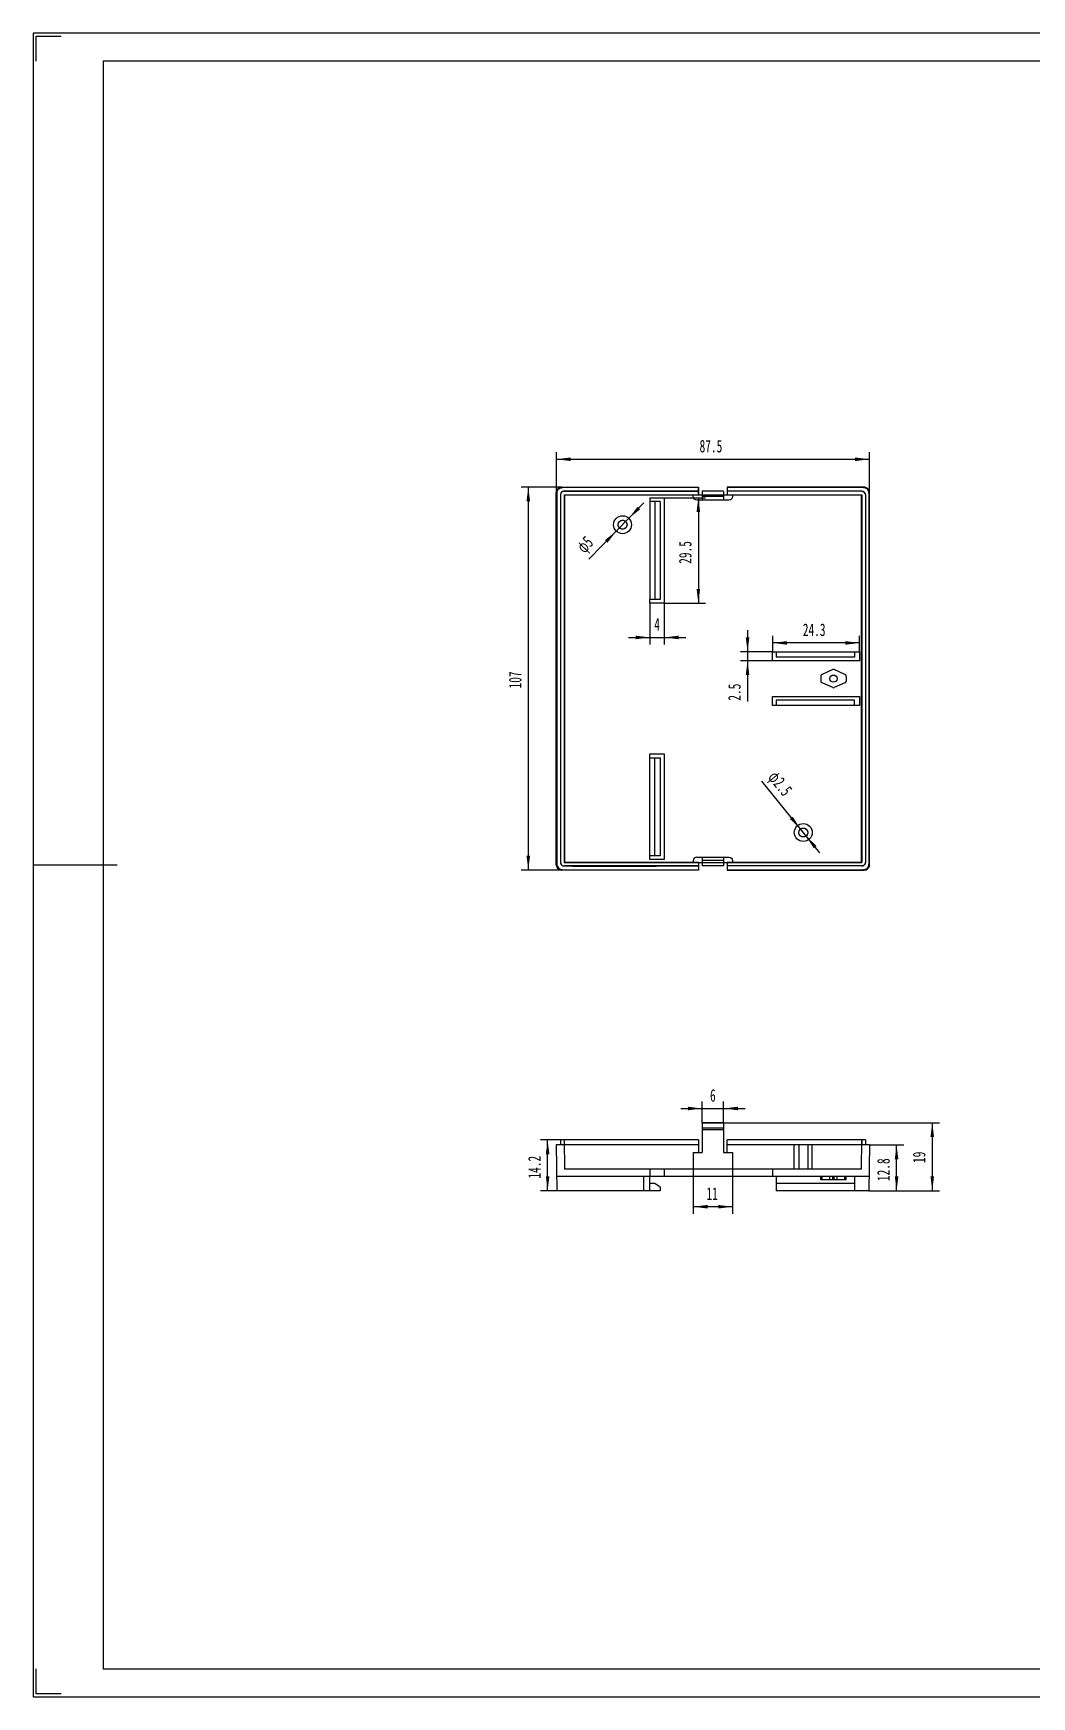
# Model space of a CAD drawing. Header units: millimetres. Extents: x 697 to 1355, y -341 to 124.
# Drawn here: x 696.8 to 975.8, y -340.5 to 124.2 of the extents above; entities that cross this region are included whole.
import ezdxf

# ---------------------------------------------------------------- set-up
doc = ezdxf.new("R2010")
doc.units = ezdxf.units.MM
doc.layers.get('0').update_dxf_attribs({"lineweight": 0})
for name, color, linetype, lineweight in [('CAXA4', 3, 'Continuous', 25), ('图框_内框线', 5, 'Continuous', 50), ('图框_外框线', 7, 'Continuous', 0), ('图框_角线', 5, 'Continuous', 140)]:
    doc.layers.add(name, color=color, linetype=linetype, lineweight=lineweight)
doc.styles.add('标准', font='', dxfattribs={"width": 0.667})
doc.styles.get('标准').set_extended_font_data('FangSong_GB2312')
doc.dimstyles.new('标准', dxfattribs={"dimtxt": 3.5, "dimasz": 4, "dimexe": 2, "dimexo": 0, "dimtad": 1, "dimdsep": 46, "dimtxsty": '标准', "dimcen": 0, "dimdle": 6, "dimazin": 2, "dimtfac": 1, "dimtdec": 3, "dimtmove": 0, "dimatfit": 3, "dimfxl": 0, "dimtolj": 1, "dimtzin": 0, "dimarcsym": 0})

# ---------------------------------------------------------------- blocks, each defined once
blk = doc.blocks.new('*CAXBLOCK01')
at = {"layer": 'CAXA4', "linetype": 'Continuous', "lineweight": 25}
for points in [[(842.96, 5.2), (846.96, 4.7), (846.96, 5.7)], [(930.46, 5.2), (926.46, 4.7), (926.46, 5.7)]]:
    blk.add_hatch(color=0, dxfattribs=at).paths.add_polyline_path(points, flags=0)
at = {"layer": 'CAXA4', "color": 0, "linetype": 'Continuous', "lineweight": 25}
for p, q in [((842.96, -4.09), (842.96, 7.2)), ((842.96, 5.2), (930.46, 5.2)), ((930.46, -4.09), (930.46, 7.2))]:
    blk.add_line(p, q, dxfattribs=at)
at = {"layer": 'CAXA4', "color": 0, "linetype": 'Continuous', "lineweight": 25, "insert": (882.98, 10.62), "char_height": 3.5, "attachment_point": 1, "style": '标准'}
blk.add_mtext('\\fFangSong_GB2312|b0|i0|p34;87.5', dxfattribs=at)
blk = doc.blocks.new('*CAXBLOCK12')
at = {"layer": 'CAXA4', "linetype": 'Continuous', "lineweight": 25}
for points in [[(835.12, -2.59), (834.62, -6.59), (835.62, -6.59)], [(835.12, -109.59), (834.62, -105.59), (835.62, -105.59)]]:
    blk.add_hatch(color=0, dxfattribs=at).paths.add_polyline_path(points, flags=0)
at = {"layer": 'CAXA4', "color": 0, "linetype": 'Continuous', "lineweight": 25}
for p, q in [((844.46, -2.59), (833.12, -2.59)), ((835.12, -2.59), (835.12, -109.59)), ((844.46, -109.59), (833.12, -109.59))]:
    blk.add_line(p, q, dxfattribs=at)
at = {"layer": 'CAXA4', "color": 0, "linetype": 'Continuous', "lineweight": 25, "insert": (829.7, -58.84), "char_height": 3.5, "attachment_point": 1, "rotation": 90, "style": '标准'}
blk.add_mtext('\\fFangSong_GB2312|b0|i0|p34;107', dxfattribs=at)
blk = doc.blocks.new('*CAXBLOCK23')
at = {"layer": 'CAXA4', "linetype": 'Continuous', "lineweight": 25}
for points in [[(903.41, -46.11), (907.41, -45.61), (907.41, -46.61)], [(927.71, -46.11), (923.71, -45.61), (923.71, -46.61)]]:
    blk.add_hatch(color=0, dxfattribs=at).paths.add_polyline_path(points, flags=0)
at = {"layer": 'CAXA4', "color": 0, "linetype": 'Continuous', "lineweight": 25}
for p, q in [((903.41, -48.59), (903.41, -44.11)), ((927.71, -46.11), (903.41, -46.11)), ((927.71, -48.59), (927.71, -44.11))]:
    blk.add_line(p, q, dxfattribs=at)
at = {"layer": 'CAXA4', "color": 0, "linetype": 'Continuous', "lineweight": 25, "insert": (911.83, -40.69), "char_height": 3.5, "attachment_point": 1, "style": '标准'}
blk.add_mtext('\\fFangSong_GB2312|b0|i0|p34;24.3', dxfattribs=at)
blk = doc.blocks.new('*CAXBLOCK34')
at = {"layer": 'CAXA4', "linetype": 'Continuous', "lineweight": 25}
for points in [[(896.39, -48.59), (895.89, -44.59), (896.89, -44.59)], [(896.39, -51.09), (895.89, -55.09), (896.89, -55.09)]]:
    blk.add_hatch(color=0, dxfattribs=at).paths.add_polyline_path(points, flags=0)
at = {"layer": 'CAXA4', "color": 0, "linetype": 'Continuous', "lineweight": 25}
for p, q in [((896.39, -42.59), (896.39, -62.44)), ((903.41, -48.59), (894.39, -48.59)), ((903.41, -51.09), (894.39, -51.09))]:
    blk.add_line(p, q, dxfattribs=at)
at = {"layer": 'CAXA4', "color": 0, "linetype": 'Continuous', "lineweight": 25, "insert": (890.97, -62.26), "char_height": 3.5, "attachment_point": 1, "rotation": 90, "style": '标准'}
blk.add_mtext('\\fFangSong_GB2312|b0|i0|p34;2.5', dxfattribs=at)
blk = doc.blocks.new('*CAXBLOCK45')
at = {"layer": 'CAXA4', "linetype": 'Continuous', "lineweight": 25}
for points in [[(869.11, -44.59), (865.11, -45.09), (865.11, -44.09)], [(873.11, -44.59), (877.11, -45.09), (877.11, -44.09)]]:
    blk.add_hatch(color=0, dxfattribs=at).paths.add_polyline_path(points, flags=0)
at = {"layer": 'CAXA4', "color": 0, "linetype": 'Continuous', "lineweight": 25}
for p, q in [((869.11, -35.04), (869.11, -46.59)), ((873.11, -35.04), (873.11, -46.59)), ((863.11, -44.59), (879.11, -44.59))]:
    blk.add_line(p, q, dxfattribs=at)
at = {"layer": 'CAXA4', "color": 0, "linetype": 'Continuous', "lineweight": 25, "insert": (870.31, -39.17), "char_height": 3.5, "attachment_point": 1, "style": '标准'}
blk.add_mtext('\\fFangSong_GB2312|b0|i0|p34;4', dxfattribs=at)
blk = doc.blocks.new('*CAXBLOCK56')
at = {"layer": 'CAXA4', "linetype": 'Continuous', "lineweight": 25}
for points in [[(882.64, -5.54), (882.14, -9.54), (883.14, -9.54)], [(882.64, -35.04), (882.14, -31.04), (883.14, -31.04)]]:
    blk.add_hatch(color=0, dxfattribs=at).paths.add_polyline_path(points, flags=0)
at = {"layer": 'CAXA4', "color": 0, "linetype": 'Continuous', "lineweight": 25}
for p, q in [((873.11, -5.54), (884.64, -5.54)), ((882.64, -5.54), (882.64, -35.04)), ((873.11, -35.04), (884.64, -35.04))]:
    blk.add_line(p, q, dxfattribs=at)
at = {"layer": 'CAXA4', "color": 0, "linetype": 'Continuous', "lineweight": 25, "insert": (877.22, -24.01), "char_height": 3.5, "attachment_point": 1, "rotation": 90, "style": '标准'}
blk.add_mtext('\\fFangSong_GB2312|b0|i0|p34;29.5', dxfattribs=at)
blk = doc.blocks.new('*CAXBLOCK67')
at = {"layer": 'CAXA4', "linetype": 'Continuous', "lineweight": 25}
for points in [[(863.2, -11.3), (866.36, -8.79), (865.64, -8.09)], [(859.71, -14.88), (857.27, -18.09), (856.55, -17.39)]]:
    blk.add_hatch(color=0, dxfattribs=at).paths.add_polyline_path(points, flags=0)
at = {"layer": 'CAXA4', "color": 0, "linetype": 'Continuous', "lineweight": 25}
blk.add_line((852.02, -22.74), (867.4, -7.01), dxfattribs=at)
at = {"layer": 'CAXA4', "color": 0, "linetype": 'Continuous', "lineweight": 25, "insert": (848.26, -18.82), "char_height": 3.5, "attachment_point": 1, "rotation": 45.6314, "style": '标准'}
blk.add_mtext('\\fFangSong_GB2312|b0|i0|p34;φ5', dxfattribs=at)
blk = doc.blocks.new('*CAXBLOCK78')
at = {"layer": 'CAXA4', "linetype": 'Continuous', "lineweight": 25}
for points in [[(911.17, -98.12), (908.26, -95.33), (909.03, -94.7)], [(912.75, -100.06), (914.88, -103.48), (915.66, -102.85)]]:
    blk.add_hatch(color=0, dxfattribs=at).paths.add_polyline_path(points, flags=0)
at = {"layer": 'CAXA4', "color": 0, "linetype": 'Continuous', "lineweight": 25}
blk.add_line((900.3, -84.75), (916.53, -104.72), dxfattribs=at)
at = {"layer": 'CAXA4', "color": 0, "linetype": 'Continuous', "lineweight": 25, "insert": (904.62, -81.47), "char_height": 3.5, "attachment_point": 1, "rotation": 309.0997, "style": '标准'}
blk.add_mtext('\\fFangSong_GB2312|b0|i0|p34;φ2.5', dxfattribs=at)
blk = doc.blocks.new('*CAXBLOCK89')
at = {"layer": 'CAXA4', "linetype": 'Continuous', "lineweight": 25}
for points in [[(840.52, -184.96), (841.02, -188.96), (840.02, -188.96)], [(840.52, -199.16), (841.02, -195.16), (840.02, -195.16)]]:
    blk.add_hatch(color=0, dxfattribs=at).paths.add_polyline_path(points, flags=0)
at = {"layer": 'CAXA4', "color": 0, "linetype": 'Continuous', "lineweight": 25}
for p, q in [((845.11, -184.96), (838.52, -184.96)), ((840.52, -199.16), (840.52, -184.96)), ((843.1, -199.16), (838.52, -199.16))]:
    blk.add_line(p, q, dxfattribs=at)
at = {"layer": 'CAXA4', "color": 0, "linetype": 'Continuous', "lineweight": 25, "insert": (835.1, -195.78), "char_height": 3.5, "attachment_point": 1, "rotation": 90, "style": '标准'}
blk.add_mtext('\\fFangSong_GB2312|b0|i0|p34;14.2', dxfattribs=at)
blk = doc.blocks.new('*CAXBLOCK910')
at = {"layer": 'CAXA4', "linetype": 'Continuous', "lineweight": 25}
for points in [[(938.03, -186.36), (938.53, -190.36), (937.53, -190.36)], [(938.03, -199.16), (938.53, -195.16), (937.53, -195.16)]]:
    blk.add_hatch(color=0, dxfattribs=at).paths.add_polyline_path(points, flags=0)
at = {"layer": 'CAXA4', "color": 0, "linetype": 'Continuous', "lineweight": 25}
for p, q in [((930.46, -186.36), (940.03, -186.36)), ((938.03, -199.16), (938.03, -186.36)), ((930.31, -199.16), (940.03, -199.16))]:
    blk.add_line(p, q, dxfattribs=at)
at = {"layer": 'CAXA4', "color": 0, "linetype": 'Continuous', "lineweight": 25, "insert": (932.61, -196.48), "char_height": 3.5, "attachment_point": 1, "rotation": 90, "style": '标准'}
blk.add_mtext('\\fFangSong_GB2312|b0|i0|p34;12.8', dxfattribs=at)
blk = doc.blocks.new('*CAXBLOCK1011')
at = {"layer": 'CAXA4', "linetype": 'Continuous', "lineweight": 25}
for points in [[(948, -180.16), (947.5, -184.16), (948.5, -184.16)], [(948, -199.16), (947.5, -195.16), (948.5, -195.16)]]:
    blk.add_hatch(color=0, dxfattribs=at).paths.add_polyline_path(points, flags=0)
at = {"layer": 'CAXA4', "color": 0, "linetype": 'Continuous', "lineweight": 25}
for p, q in [((883.71, -180.16), (950, -180.16)), ((948, -180.16), (948, -199.16)), ((930.31, -199.16), (950, -199.16))]:
    blk.add_line(p, q, dxfattribs=at)
at = {"layer": 'CAXA4', "color": 0, "linetype": 'Continuous', "lineweight": 25, "insert": (942.58, -191.43), "char_height": 3.5, "attachment_point": 1, "rotation": 90, "style": '标准'}
blk.add_mtext('\\fFangSong_GB2312|b0|i0|p34;19', dxfattribs=at)
blk = doc.blocks.new('*CAXBLOCK1112')
at = {"layer": 'CAXA4', "linetype": 'Continuous', "lineweight": 25}
for points in [[(883.71, -176.2), (879.71, -176.7), (879.71, -175.7)], [(889.71, -176.2), (893.71, -176.7), (893.71, -175.7)]]:
    blk.add_hatch(color=0, dxfattribs=at).paths.add_polyline_path(points, flags=0)
at = {"layer": 'CAXA4', "color": 0, "linetype": 'Continuous', "lineweight": 25}
for p, q in [((877.71, -176.2), (895.71, -176.2)), ((883.71, -180.16), (883.71, -174.2)), ((889.71, -180.16), (889.71, -174.2))]:
    blk.add_line(p, q, dxfattribs=at)
at = {"layer": 'CAXA4', "color": 0, "linetype": 'Continuous', "lineweight": 25, "insert": (885.91, -170.78), "char_height": 3.5, "attachment_point": 1, "style": '标准'}
blk.add_mtext('\\fFangSong_GB2312|b0|i0|p34;6', dxfattribs=at)
blk = doc.blocks.new('*CAXBLOCK1718')
at = {"layer": 'CAXA4', "linetype": 'Continuous', "lineweight": 25}
for points in [[(881.21, -203.64), (885.21, -203.14), (885.21, -204.14)], [(892.21, -203.64), (888.21, -203.14), (888.21, -204.14)]]:
    blk.add_hatch(color=0, dxfattribs=at).paths.add_polyline_path(points, flags=0)
at = {"layer": 'CAXA4', "color": 0, "linetype": 'Continuous', "lineweight": 25}
for p, q in [((881.21, -193.16), (881.21, -205.64)), ((892.21, -193.16), (892.21, -205.64)), ((892.21, -203.64), (881.21, -203.64))]:
    blk.add_line(p, q, dxfattribs=at)
at = {"layer": 'CAXA4', "color": 0, "linetype": 'Continuous', "lineweight": 25, "insert": (884.93, -198.22), "char_height": 3.5, "attachment_point": 1, "style": '标准'}
blk.add_mtext('\\fFangSong_GB2312|b0|i0|p34;11', dxfattribs=at)

msp = doc.modelspace()

# ---------------------------------------------------------------- linework, layer by layer
at = {"color": 0, "linetype": 'Continuous', "lineweight": 25}
for p, q in [((842.955, -4.089), (843.105, -4.239)), ((842.955, -108.089), (842.955, -4.095)), ((843.058, -4.192), (843.058, -107.986)), ((843.105, -107.94), (843.105, -4.239)), ((844.455, -2.589), (844.605, -2.739)), ((844.455, -2.589), (882.705, -2.589)), ((869.105, -2.692), (844.558, -2.692)), ((845.105, -3.739), (882.705, -3.739)), ((882.714, -2.692), (869.105, -2.692)), ((882.705, -2.589), (882.705, -4.78)), ((883.705, -3.739), (883.705, -6.239)), ((889.705, -3.739), (883.705, -3.739)), ((889.705, -3.739), (889.705, -6.239)), ((890.705, -2.589), (890.705, -4.78)), ((928.955, -2.589), (890.705, -2.589)), ((906.505, -2.692), (890.705, -2.692)), ((928.316, -3.739), (890.705, -3.739)), ((928.852, -2.692), (906.505, -2.692)), ((928.805, -2.739), (928.955, -2.589)), ((930.455, -4.089), (930.305, -4.239)), ((930.352, -48.589), (930.352, -4.192)), ((930.455, -108.089), (930.455, -4.095)), ((844.105, -4.739), (844.105, -107.439)), ((845.105, -4.739), (845.105, -107.439)), ((845.105, -4.739), (845.201, -4.835)), ((845.105, -4.739), (928.305, -4.739)), ((845.201, -4.835), (845.201, -107.343)), ((881.205, -4.835), (845.201, -4.835)), ((869.105, -5.539), (873.105, -5.539)), ((869.105, -5.539), (869.105, -33.989)), ((872.005, -6.589), (869.105, -6.589)), ((870.505, -6.589), (870.505, -33.989)), ((872.005, -6.589), (872.005, -33.989)), ((873.105, -5.539), (873.105, -35.039)), ((881.205, -5.239), (881.205, -4.78)), ((881.205, -4.78), (882.705, -4.78)), ((891.205, -6.239), (882.205, -6.239)), ((889.705, -5.239), (883.705, -5.239)), ((890.705, -4.78), (892.205, -4.78)), ((892.205, -4.78), (892.205, -5.239)), ((928.209, -4.835), (892.205, -4.835)), ((928.209, -4.835), (928.305, -4.739)), ((928.209, -107.343), (928.209, -4.835)), ((928.305, -4.739), (928.305, -107.439)), ((929.305, -4.739), (929.305, -107.439)), ((869.105, -35.039), (869.105, -33.989)), ((872.005, -33.989), (869.105, -33.989)), ((873.105, -35.039), (869.105, -35.039)), ((903.405, -51.089), (903.405, -48.589)), ((903.405, -48.589), (927.705, -48.589)), ((927.705, -51.089), (903.405, -51.089)), ((904.405, -48.589), (904.405, -50.089)), ((926.305, -50.089), (904.405, -50.089)), ((926.305, -48.589), (926.305, -50.089)), ((927.705, -48.589), (927.705, -51.089)), ((930.352, -63.589), (930.352, -48.589)), ((916.905, -55.411), (916.905, -56.768)), ((920.197, -53.584), (917.197, -54.956)), ((923.613, -54.956), (920.613, -53.584)), ((923.905, -55.411), (923.905, -56.768)), ((920.197, -58.594), (917.197, -57.223)), ((923.613, -57.223), (920.613, -58.594)), ((903.405, -61.089), (927.705, -61.089)), ((903.405, -63.589), (903.405, -61.089)), ((927.705, -63.589), (903.405, -63.589)), ((926.305, -62.089), (904.405, -62.089)), ((904.405, -62.089), (904.405, -63.589)), ((926.305, -63.589), (926.305, -62.089)), ((927.705, -61.089), (927.705, -63.589)), ((930.352, -107.986), (930.352, -63.589)), ((869.105, -77.139), (873.105, -77.139)), ((869.105, -78.189), (869.105, -77.139)), ((869.105, -78.189), (872.005, -78.189)), ((869.105, -106.639), (869.105, -78.189)), ((870.505, -105.589), (870.505, -78.189)), ((872.005, -78.189), (872.005, -105.589)), ((873.105, -77.139), (873.105, -106.639)), ((872.005, -105.589), (869.105, -105.589)), ((873.105, -106.639), (869.105, -106.639)), ((882.205, -105.939), (891.205, -105.939)), ((883.705, -105.939), (883.705, -108.439)), ((889.705, -105.939), (889.705, -108.439)), ((842.955, -108.089), (843.105, -107.94)), ((844.455, -109.589), (844.605, -109.439)), ((882.705, -109.589), (844.455, -109.589)), ((844.558, -109.486), (869.105, -109.486)), ((845.105, -107.439), (845.201, -107.343)), ((845.105, -107.439), (928.305, -107.439)), ((882.705, -108.439), (845.105, -108.439)), ((845.201, -107.343), (881.205, -107.343)), ((869.105, -108.445), (869.105, -108.439)), ((869.105, -109.486), (882.705, -109.486)), ((881.205, -106.939), (881.205, -107.398)), ((881.205, -107.398), (882.705, -107.398)), ((882.705, -107.398), (882.705, -109.589)), ((889.705, -106.939), (883.705, -106.939)), ((889.705, -108.439), (883.705, -108.439)), ((890.696, -109.486), (906.505, -109.486)), ((890.705, -107.398), (892.205, -107.398)), ((890.705, -107.398), (890.705, -109.589)), ((928.316, -108.439), (890.705, -108.439)), ((890.705, -109.589), (928.955, -109.589)), ((892.205, -106.939), (892.205, -107.398)), ((892.205, -107.343), (928.209, -107.343)), ((906.505, -109.486), (928.852, -109.486)), ((928.209, -107.343), (928.305, -107.439)), ((928.805, -109.439), (928.955, -109.589)), ((930.305, -107.94), (930.455, -108.089)), ((883.705, -180.158), (883.705, -188.458)), ((889.705, -180.158), (883.705, -180.158)), ((889.705, -180.158), (889.705, -188.458)), ((844.105, -184.958), (844.105, -186.358)), ((845.094, -184.958), (844.105, -184.958)), ((845.105, -184.958), (845.201, -193.158)), ((882.705, -184.958), (845.105, -184.958)), ((845.105, -184.958), (845.105, -186.358)), ((882.705, -184.958), (882.705, -188.458)), ((889.705, -181.658), (883.705, -181.658)), ((889.705, -182.158), (883.705, -182.158)), ((929.305, -184.958), (890.705, -184.958)), ((890.705, -188.458), (890.705, -184.958)), ((928.209, -193.158), (928.305, -184.958)), ((928.316, -184.958), (928.316, -186.358)), ((929.305, -184.958), (929.305, -186.358)), ((842.955, -186.358), (843.105, -199.158)), ((860.203, -186.358), (842.955, -186.358)), ((862.705, -186.358), (860.203, -186.358)), ((882.705, -186.358), (862.705, -186.358)), ((881.205, -188.458), (881.205, -193.158)), ((881.205, -188.458), (883.705, -188.458)), ((889.705, -188.458), (892.205, -188.458)), ((910.705, -186.358), (890.705, -186.358)), ((892.205, -188.458), (892.205, -193.158)), ((909.455, -193.158), (909.455, -186.358)), ((913.207, -186.358), (910.705, -186.358)), ((910.705, -186.358), (910.705, -193.158)), ((930.455, -186.358), (913.207, -186.358)), ((913.207, -186.358), (913.207, -193.158)), ((914.455, -193.158), (914.455, -186.358)), ((930.455, -186.358), (930.305, -199.158)), ((869.105, -195.158), (843.058, -195.158)), ((858.955, -193.158), (845.201, -193.158)), ((863.955, -193.158), (858.955, -193.158)), ((909.455, -193.158), (863.955, -193.158)), ((867.405, -199.158), (867.405, -195.158)), ((869.105, -193.158), (869.105, -195.158)), ((869.105, -199.158), (869.105, -195.158)), ((903.405, -195.158), (869.105, -195.158)), ((873.105, -193.158), (873.105, -195.158)), ((903.405, -193.158), (903.405, -195.158)), ((930.352, -195.158), (903.405, -195.158)), ((904.405, -195.158), (904.405, -199.158)), ((914.455, -193.158), (909.455, -193.158)), ((928.209, -193.158), (914.455, -193.158)), ((916.905, -196.158), (916.905, -195.158)), ((917.197, -196.158), (917.197, -195.158)), ((919.412, -196.158), (919.412, -195.158)), ((920.197, -196.158), (920.197, -195.158)), ((920.613, -196.158), (920.613, -195.158)), ((921.405, -196.158), (921.405, -195.158)), ((923.613, -196.158), (923.613, -195.158)), ((923.905, -196.158), (923.905, -195.158)), ((926.305, -195.158), (926.305, -199.158)), ((872.005, -199.158), (843.105, -199.158)), ((870.505, -197.158), (869.105, -197.158)), ((872.005, -198.158), (870.505, -197.158)), ((872.005, -198.158), (872.005, -199.158)), ((926.305, -197.158), (904.405, -197.158)), ((930.305, -199.158), (904.405, -199.158)), ((923.905, -196.158), (916.905, -196.158))]:
    msp.add_line(p, q, dxfattribs=at)
for centre, radius in [((861.455, -13.089), 2.5), ((861.454, -13.09), 1.251), ((920.408, -56.089), 0.997), ((911.955, -99.089), 2.5), ((911.956, -99.088), 1.251)]:
    msp.add_circle(centre, radius, dxfattribs=at)
for centre, radius, start, end in [((845.107, -4.741), 1.002, 90.10784, 179.89216), ((928.303, -4.741), 1.002, 0.10546, 89.24073), ((928.805, -4.239), 1.5, 359.99072, 90.00283), ((917.415, -55.417), 0.51, 115.28803, 179.27915), ((920.405, -54.046), 0.506, 65.7454, 114.2546), ((923.395, -55.417), 0.51, 0.72085, 64.71198), ((917.415, -56.762), 0.51, 180.72085, 244.71197), ((920.405, -58.133), 0.506, 245.7454, 294.2546), ((923.395, -56.762), 0.51, 295.28802, 359.27915), ((844.455, -108.089), 1.5, 179.99452, 270.00548), ((845.107, -107.437), 1.002, 180.10784, 269.89216), ((928.303, -107.437), 1.002, 270.75927, 359.89454), ((928.805, -107.94), 1.5, 269.99717, 0.00928), ((928.955, -108.089), 1.5, 269.99453, 0.00547)]:
    msp.add_arc(centre, radius, start, end, dxfattribs=at)
msp.add_ellipse((844.605, -107.939), major_axis=(1.061, 1.061), ratio=0.9998629, start_param=2.3562631, end_param=3.9269222, dxfattribs=at)
for points, knots in [([(842.955, -4.095), (842.955, -4.018), (842.966, -3.863), (843.019, -3.634), (843.108, -3.415), (843.231, -3.211), (843.385, -3.029), (843.565, -2.874), (843.767, -2.749), (843.986, -2.658), (844.217, -2.602), (844.376, -2.589), (844.455, -2.589)], [0, 0, 0, 0, 0.2306969, 0.4643984, 0.7017636, 0.9386415, 1.1752924, 1.4119026, 1.6487857, 1.8849541, 2.1221773, 2.359471, 2.359471, 2.359471, 2.359471]), ([(844.558, -2.692), (844.416, -2.686), (844.113, -2.73), (843.694, -2.938), (843.344, -3.275), (843.113, -3.709), (843.061, -4.031), (843.058, -4.192)], [0, 0, 0, 0, 0.4272913, 0.8967595, 1.3833409, 1.8612404, 2.344784, 2.344784, 2.344784, 2.344784]), ([(843.105, -4.239), (843.105, -4.084), (843.154, -3.773), (843.366, -3.351), (843.699, -3.012), (844.124, -2.792), (844.441, -2.739), (844.6, -2.739)], [0, 0, 0, 0, 0.4649553, 0.9284433, 1.3953976, 1.8662627, 2.341327, 2.341327, 2.341327, 2.341327]), ([(845.105, -3.739), (845.068, -3.739), (844.993, -3.744), (844.882, -3.763), (844.774, -3.794), (844.671, -3.837), (844.572, -3.891), (844.481, -3.956), (844.397, -4.031), (844.322, -4.115), (844.257, -4.207), (844.203, -4.305), (844.16, -4.409), (844.128, -4.516), (844.109, -4.627), (844.105, -4.702), (844.105, -4.739)], [0, 0, 0, 0, 0.1120454, 0.2240967, 0.3361538, 0.4482168, 0.5602857, 0.6723605, 0.7844411, 0.8965276, 1.00862, 1.1207182, 1.2328223, 1.3449323, 1.4570482, 1.5691704, 1.5691704, 1.5691704, 1.5691704]), ([(928.316, -3.739), (928.354, -3.74), (928.428, -3.745), (928.537, -3.765), (928.644, -3.797), (928.747, -3.841), (928.844, -3.895), (928.934, -3.961), (929.017, -4.035), (929.091, -4.119), (929.155, -4.21), (929.209, -4.308), (929.251, -4.411), (929.282, -4.518), (929.301, -4.628), (929.305, -4.702), (929.305, -4.739)], [0, 0, 0, 0, 0.1113096, 0.2226131, 0.3339108, 0.4452028, 0.556489, 0.6677695, 0.7790442, 0.8903132, 1.0015765, 1.112834, 1.2240857, 1.3353317, 1.446572, 1.5578065, 1.5578065, 1.5578065, 1.5578065]), ([(930.352, -4.192), (930.351, -4.034), (930.301, -3.712), (930.072, -3.279), (929.718, -2.942), (929.297, -2.735), (928.994, -2.688), (928.852, -2.692)], [0, 0, 0, 0, 0.4761351, 0.9566825, 1.4447305, 1.9183269, 2.34466, 2.34466, 2.34466, 2.34466]), ([(930.455, -4.095), (930.455, -3.938), (930.407, -3.624), (930.194, -3.201), (929.861, -2.862), (929.434, -2.641), (929.115, -2.589), (928.955, -2.589)], [0, 0, 0, 0, 0.4706466, 0.9341346, 1.4010888, 1.8719539, 2.3521575, 2.3521575, 2.3521575, 2.3521575]), ([(860.205, -13.148), (860.205, -13.005), (860.245, -12.722), (860.419, -12.327), (860.748, -12.045), (861.14, -11.847), (861.601, -11.822), (862.043, -11.96), (862.416, -12.244), (862.651, -12.64), (862.704, -12.941), (862.705, -13.089)], [0, 0, 0, 0, 0.4293495, 0.8460546, 1.2636767, 1.7041935, 2.1412985, 2.6120051, 3.0648577, 3.5164924, 3.9614085, 3.9614085, 3.9614085, 3.9614085]), ([(862.705, -13.089), (862.71, -13.229), (862.663, -13.52), (862.436, -13.912), (862.08, -14.193), (861.663, -14.359), (861.231, -14.329), (860.824, -14.208), (860.499, -13.921), (860.273, -13.564), (860.21, -13.284), (860.205, -13.148)], [0, 0, 0, 0, 0.4183913, 0.8630518, 1.3267951, 1.7585636, 2.1724996, 2.6018676, 3.0090389, 3.4436401, 3.8513234, 3.8513234, 3.8513234, 3.8513234]), ([(910.705, -99.089), (910.7, -98.95), (910.747, -98.658), (910.974, -98.266), (911.331, -97.985), (911.747, -97.819), (912.179, -97.85), (912.586, -97.971), (912.912, -98.257), (913.137, -98.614), (913.2, -98.895), (913.206, -99.031)], [0, 0, 0, 0, 0.4183913, 0.8630518, 1.3267951, 1.7585636, 2.1724996, 2.6018676, 3.0090389, 3.4436401, 3.8513234, 3.8513234, 3.8513234, 3.8513234]), ([(913.206, -99.031), (913.205, -99.174), (913.165, -99.456), (912.991, -99.852), (912.662, -100.134), (912.27, -100.332), (911.809, -100.356), (911.367, -100.219), (910.994, -99.935), (910.759, -99.539), (910.706, -99.238), (910.705, -99.089)], [0, 0, 0, 0, 0.4293495, 0.8460546, 1.2636767, 1.7041935, 2.1412985, 2.6120051, 3.0648577, 3.5164924, 3.9614085, 3.9614085, 3.9614085, 3.9614085]), ([(843.058, -107.986), (843.059, -108.145), (843.109, -108.467), (843.338, -108.9), (843.692, -109.237), (844.113, -109.444), (844.416, -109.491), (844.558, -109.486)], [0, 0, 0, 0, 0.4762051, 0.9568307, 1.4449094, 1.9184489, 2.3446935, 2.3446935, 2.3446935, 2.3446935]), ([(844.105, -107.439), (844.105, -107.477), (844.109, -107.551), (844.128, -107.662), (844.16, -107.77), (844.203, -107.874), (844.257, -107.972), (844.322, -108.064), (844.397, -108.147), (844.481, -108.222), (844.572, -108.287), (844.671, -108.342), (844.774, -108.385), (844.882, -108.416), (844.993, -108.435), (845.068, -108.439), (845.105, -108.439)], [0, 0, 0, 0, 0.1121222, 0.224238, 0.336348, 0.4484521, 0.5605504, 0.6726427, 0.7847292, 0.8968099, 1.0088846, 1.1209535, 1.2330165, 1.3450737, 1.4571249, 1.5691704, 1.5691704, 1.5691704, 1.5691704]), ([(929.305, -107.439), (929.305, -107.476), (929.301, -107.551), (929.282, -107.661), (929.251, -107.768), (929.209, -107.871), (929.155, -107.969), (929.091, -108.06), (929.017, -108.143), (928.934, -108.218), (928.844, -108.283), (928.747, -108.338), (928.644, -108.382), (928.537, -108.414), (928.428, -108.434), (928.354, -108.438), (928.316, -108.439)], [0, 0, 0, 0, 0.1112345, 0.2224748, 0.3337208, 0.4449726, 0.5562301, 0.6674933, 0.7787623, 0.890037, 1.0013175, 1.1126037, 1.2238957, 1.3351934, 1.4464969, 1.5578065, 1.5578065, 1.5578065, 1.5578065]), ([(928.852, -109.486), (928.994, -109.493), (929.297, -109.448), (929.716, -109.24), (930.066, -108.903), (930.297, -108.47), (930.349, -108.148), (930.352, -107.986)], [0, 0, 0, 0, 0.4273007, 0.8967749, 1.3833536, 1.8612451, 2.3447824, 2.3447824, 2.3447824, 2.3447824])]:
    msp.add_open_spline(points, degree=3, knots=knots, dxfattribs=at)
for points in [[(882.705, -3.739), (870.172, -3.739), (857.638, -3.716), (845.105, -3.739)], [(882.705, -4.739), (882.705, -4.398), (882.71, -3.716), (882.714, -3.034), (882.714, -2.692)], [(882.205, -6.239), (881.681, -6.239), (881.205, -5.763), (881.205, -5.239)], [(892.205, -5.239), (892.205, -5.763), (891.729, -6.239), (891.205, -6.239)], [(882.205, -105.939), (881.681, -105.939), (881.205, -106.416), (881.205, -106.939)], [(891.205, -105.939), (891.729, -105.939), (892.205, -106.416), (892.205, -106.939)], [(845.105, -108.439), (857.638, -108.463), (870.172, -108.439), (882.705, -108.439)], [(890.705, -107.439), (890.705, -107.78), (890.7, -108.463), (890.696, -109.145), (890.696, -109.486)]]:
    msp.add_open_spline(points, degree=3, dxfattribs=at)
at = {"layer": '图框_内框线', "color": 0, "linetype": 'Continuous', "lineweight": 25}
for points in [[(716.35, -332.723), (1346.996, -332.723), (1346.996, 116.397), (716.35, 116.397), (716.35, -332.723)], [(696.789, -108.163), (720.262, -108.163)]]:
    msp.add_lwpolyline(points, dxfattribs=at)
at = {"layer": '图框_外框线', "color": 0, "linetype": 'Continuous', "lineweight": 25}
msp.add_lwpolyline([(696.789, -340.548), (1354.821, -340.548), (1354.821, 124.221), (696.789, 124.221), (696.789, -340.548)], dxfattribs=at)
at = {"layer": '图框_角线', "color": 0, "linetype": 'Continuous', "lineweight": 25}
for points in [[(697.572, 116.397), (697.572, 123.439), (704.614, 123.439)], [(704.614, -339.765), (697.572, -339.765), (697.572, -332.723)]]:
    msp.add_lwpolyline(points, dxfattribs=at)

# ---------------------------------------------------------------- dimensions: what is measured, and where the dimension line sits
at = {"layer": 'CAXA4'}
for base, p1, p2, angle, text, picture, middle in [((886.705, 5.199), (842.955, -4.095), (930.455, -4.095), 180, '\\fFangSong_GB2312;87.5', '*CAXBLOCK01', (886.705, 8.221)), ((835.117, -56.089), (844.455, -2.589), (844.455, -109.589), 90, '\\fFangSong_GB2312;107', '*CAXBLOCK12', (832.095, -56.089)), ((882.64, -20.289), (873.105, -5.539), (873.105, -35.039), 90, '\\fFangSong_GB2312;29.5', '*CAXBLOCK56', (879.618, -20.289)), ((896.386, -59.513), (903.405, -48.589), (903.405, -51.089), 90, '\\fFangSong_GB2312;2.5', '*CAXBLOCK34', (893.364, -59.513)), ((948.001, -189.658), (883.705, -180.158), (930.305, -199.158), 270, '\\fFangSong_GB2312;19', '*CAXBLOCK1011', (944.978, -189.658)), ((840.521, -192.058), (843.105, -199.158), (845.105, -184.958), 270, '\\fFangSong_GB2312;14.2', '*CAXBLOCK89', (837.499, -192.058)), ((938.028, -192.758), (930.305, -199.158), (930.455, -186.358), 270, '\\fFangSong_GB2312;12.8', '*CAXBLOCK910', (935.005, -192.758))]:
    dim = msp.add_linear_dim(base=base, p1=p1, p2=p2, angle=angle, text=text, dimstyle='标准', dxfattribs=at)
    dim.commit()
    dim.dimension.update_dxf_attribs({"geometry": picture, "text_midpoint": middle})
for p1, p2, text, picture, middle in [((863.203, -11.302), (859.707, -14.876), '\\fFangSong_GB2312;φ5', '*CAXBLOCK67', (851.778, -18.66)), ((912.745, -100.059), (911.167, -98.117), '\\fFangSong_GB2312;φ2.5', '*CAXBLOCK78', (905.611, -86.487))]:
    dim = msp.add_diameter_dim_2p(p1=p1, p2=p2, text=text, dimstyle='标准', dxfattribs=at)
    dim.commit()
    dim.dimension.update_dxf_attribs({"geometry": picture, "text_midpoint": middle})
for base, p1, p2, text, picture, middle in [((871.105, -44.592), (869.105, -35.039), (873.105, -35.039), '\\fFangSong_GB2312;4', '*CAXBLOCK45', (871.105, -41.569)), ((915.555, -46.111), (927.705, -48.589), (903.405, -48.589), '\\fFangSong_GB2312;24.3', '*CAXBLOCK23', (915.555, -43.089)), ((886.705, -176.205), (883.705, -180.158), (889.705, -180.158), '\\fFangSong_GB2312;6', '*CAXBLOCK1112', (886.705, -173.182)), ((886.705, -203.642), (892.205, -193.158), (881.205, -193.158), '\\fFangSong_GB2312;11', '*CAXBLOCK1718', (886.705, -200.62))]:
    dim = msp.add_linear_dim(base=base, p1=p1, p2=p2, text=text, dimstyle='标准', dxfattribs=at)
    dim.commit()
    dim.dimension.update_dxf_attribs({"geometry": picture, "text_midpoint": middle})

doc.saveas('drawing.dxf')
